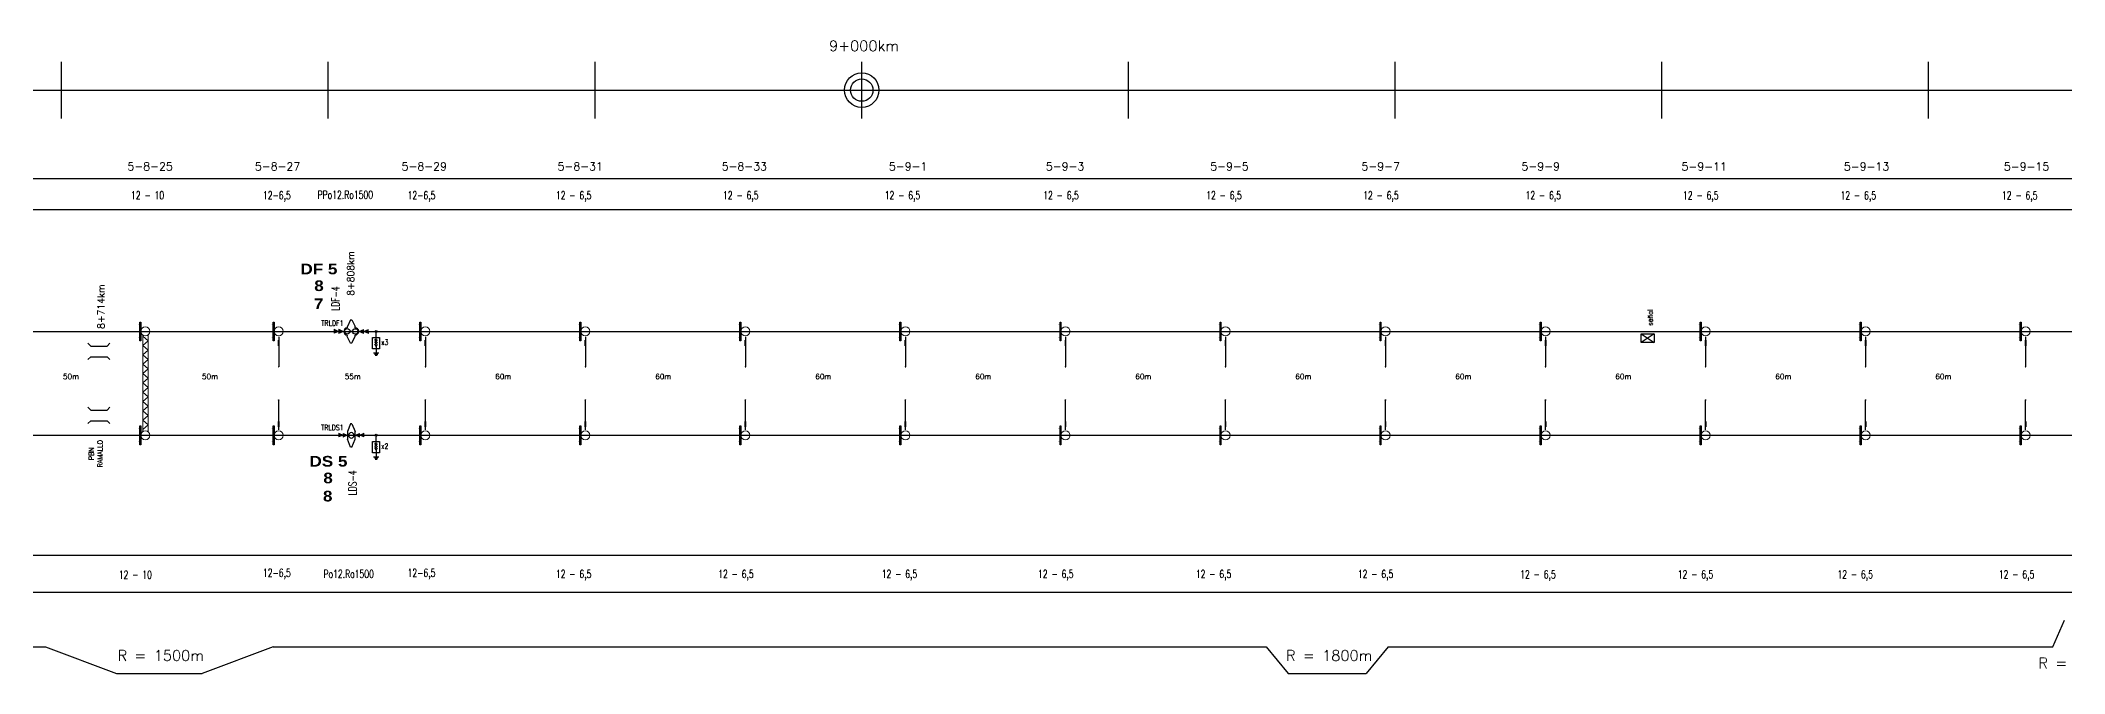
# Model space of a CAD drawing. Header units: millimetres. Extents: x 56 to 21898, y 218 to 1565.
# Drawn here: x 4760 to 5519, y 218 to 456 of the extents above; entities that cross this region are included whole.
import ezdxf
from ezdxf.enums import TextEntityAlignment as Align

# ---------------------------------------------------------------- set-up
doc = ezdxf.new("R2010")
doc.units = ezdxf.units.MM
for name, color, linetype in [('Brazos', 9, 'Continuous'), ('Cruceta Fe', 42, 'Continuous'), ('Descargadores', 30, 'Continuous'), ('ESQUEMA', 7, 'Continuous'), ('LDF', 5, 'Continuous'), ('LDS', 1, 'Continuous'), ('longitud vano', 7, 'Continuous'), ('Nº de poste', 6, 'Continuous'), ('POSTES', 8, 'Continuous'), ('progresivas', 4, 'Continuous'), ('Pórticos', 9, 'Continuous'), ('TEXTOS', 3, 'Continuous')]:
    doc.layers.add(name, color=color, linetype=linetype)
doc.styles.add('ROMANS', font='romans.shx', dxfattribs={"width": 0.7})
doc.styles.add('STYLE1', font='romans.shx')
doc.styles.add('TEXTO_SELLO', font='')
doc.styles.get('TEXTO_SELLO').set_extended_font_data('Arial Black', bold=True)

# ---------------------------------------------------------------- blocks, each defined once
blk = doc.blocks.new('Poste Hormigón')
at = {"layer": 'POSTES', "lineweight": 18}
blk.add_line((1.7, 0), (-1.7, 0), dxfattribs=at)
blk.add_circle((0, 0), 1.7, dxfattribs=at)
blk = doc.blocks.new('Brazo')
at = {"layer": 'Brazos'}
for p, q in [((0, 0.2), (0, -10.98)), ((-0.3, -1.23), (0.3, -1.23)), ((-0.3, -1.43), (0.3, -1.43)), ((-0.3, -1.64), (0.3, -1.64)), ((-0.3, -1.84), (0.3, -1.84)), ((-0.3, -2.04), (0.3, -2.04)), ((-0.3, -2.25), (0.3, -2.25)), ((-0.3, -2.45), (0.3, -2.45)), ((-0.3, -2.66), (0.3, -2.66)), ((-0.3, -2.86), (0.3, -2.86))]:
    blk.add_line(p, q, dxfattribs=at)
for start, end in [(37.01986, 217.01986), (217.01986, 37.01986)]:
    blk.add_arc((0, -10.98), 0.102, start, end, dxfattribs=at)
blk = doc.blocks.new('Cruceta Fe')
at = {"layer": 'Cruceta Fe', "const_width": 0.1}
for points in [[(-0.92, 2.45), (0, 2.45)], [(-0.92, 0), (0, 0)], [(-0.92, -2.45), (0, -2.45)]]:
    blk.add_lwpolyline(points, dxfattribs=at)
at = {"layer": 'Cruceta Fe'}
blk.add_lwpolyline([(-0.35, 3.52), (0, 3.52), (0, -3.52), (-0.35, -3.52)], close=True, dxfattribs=at)
blk = doc.blocks.new('Cruceta Fe 1')
at = {"layer": 'Cruceta Fe', "const_width": 0.1}
for points in [[(-0.92, 2.45), (0, 2.45)], [(-0.92, -2.45), (0, -2.45)]]:
    blk.add_lwpolyline(points, dxfattribs=at)
at = {"layer": 'Cruceta Fe'}
blk.add_lwpolyline([(-0.35, 3.52), (0, 3.52), (0, -3.52), (-0.35, -3.52)], close=True, dxfattribs=at)
blk = doc.blocks.new('Viga canasto')
at = {"layer": 'Pórticos', "lineweight": 20}
for p, q in [((-1, -1.37), (-1, -37.58)), ((-1, -1.73), (-1, -37.58)), ((-1, -1.73), (1, -3.48)), ((-1, -5.23), (1, -3.48)), ((-1, -5.23), (1, -6.99)), ((-1, -8.74), (1, -6.99)), ((1, -1.37), (1, -37.58)), ((1, -1.37), (1, -37.58)), ((-1, -8.74), (1, -10.49)), ((-1, -12.24), (1, -10.49)), ((-1, -12.24), (1, -13.99)), ((-1, -15.74), (1, -13.99)), ((-1, -15.74), (1, -17.49)), ((-1, -19.25), (1, -17.49)), ((-1, -19.25), (1, -21)), ((-1, -22.75), (1, -21)), ((-1, -22.75), (1, -24.5)), ((-1, -26.25), (1, -24.5)), ((-1, -26.25), (1, -28)), ((-1, -29.75), (1, -28)), ((-1, -29.75), (1, -31.51)), ((-1, -33.26), (1, -31.51)), ((-1, -33.26), (1, -35.01)), ((-1, -36.76), (1, -35.01))]:
    blk.add_line(p, q, dxfattribs=at)
blk = doc.blocks.new('Retención LDF')
at = {"layer": 'POSTES'}
for p, q in [((-0.17, 0.28), (-0.15, 0.36)), ((0.15, 0.7), (-0.15, 0.36)), ((0.08, -0.02), (-0.08, 0.02)), ((0.15, 0.7), (0.23, 0.68)), ((0.23, 0.68), (0.32, 0.23)), ((0.29, 0.15), (0.32, 0.23)), ((-0.32, -0.23), (-0.29, -0.15)), ((-0.23, -0.68), (-0.32, -0.23)), ((-0.23, -0.68), (-0.15, -0.7)), ((-0.15, -0.7), (0.15, -0.36)), ((0.15, -0.36), (0.17, -0.28))]:
    blk.add_line(p, q, dxfattribs=at)
for centre in [(-0.24, 0.07), (0.24, -0.07)]:
    blk.add_circle(centre, 0.168, dxfattribs=at)
for centre, start, end in [((-0.23, 0.06), 74.5054, 254.5054), ((0.23, -0.06), 254.5054, 74.5054)]:
    blk.add_arc(centre, 0.223, start, end, dxfattribs=at)
blk = doc.blocks.new('Retencion LDF')
at = {"layer": 'LDF', "lineweight": 18}
for points in [[(0.27, -0.02), (0, 0), (0.17, -0.21)], [(0.49, -0.14), (0.22, -0.12), (0.39, -0.33)]]:
    blk.add_hatch(color=256, dxfattribs=at).paths.add_polyline_path(points)
for p, q in [((0.27, -0.02), (0, 0)), ((0.17, -0.21), (0, 0)), ((0.17, -0.21), (0.27, -0.02)), ((0.49, -0.14), (0.22, -0.12)), ((0.39, -0.33), (0.22, -0.12)), ((0.39, -0.33), (0.49, -0.14))]:
    blk.add_line(p, q, dxfattribs=at)
blk = doc.blocks.new('Descargador')
at = {"color": 30}
for p, q in [((0, -3.83), (0, 0)), ((0, -3.98), (-0.53, -3.07)), ((0, -4.81), (-0.53, -3.9)), ((0, -5.63), (-0.53, -4.72)), ((0, -3.98), (0.53, -3.07)), ((0, -4.81), (0.53, -3.9)), ((0, -5.63), (0.53, -4.72))]:
    blk.add_line(p, q, dxfattribs=at)
at = {"layer": 'Descargadores', "color": 30}
for p, q in [((0, -5.63), (0, -8.06)), ((-0.99, -8.06), (0.99, -8.06)), ((-0.67, -8.48), (0.67, -8.48)), ((-0.35, -8.92), (0.35, -8.92))]:
    blk.add_line(p, q, dxfattribs=at)
blk.add_lwpolyline([(-1.31, -2.27), (1.31, -2.27), (1.31, -6.57), (-1.31, -6.57)], close=True, dxfattribs=at)
blk.add_circle((0, 0), 0.381, dxfattribs=at)
blk = doc.blocks.new('Retención LDS')
at = {"layer": 'POSTES'}
for p, q in [((-0.24, 4.36), (-1.47, 1.47)), ((-1.47, -1.47), (-1.47, 1.47)), ((-0.24, 4.36), (0.25, 4.36)), ((0.25, 4.36), (1.48, 1.47)), ((1.48, 1.47), (1.48, -1.47)), ((-0.24, -4.38), (-1.47, -1.47)), ((-0.24, -4.38), (0.25, -4.38)), ((0.25, -4.38), (1.48, -1.47))]:
    blk.add_line(p, q, dxfattribs=at)
blk.add_circle((0, 0), 1.02, dxfattribs=at)
blk = doc.blocks.new('Retención aisladores LDS')
at = {"layer": 'LDS', "lineweight": 18}
for points in [[(13964.95, 283.62), (13966.54, 282.91), (13964.93, 282.25)], [(13966.55, 283.59), (13968.13, 282.88), (13966.53, 282.22)]]:
    blk.add_hatch(color=256, dxfattribs=at).paths.add_polyline_path(points)
for p, q in [((13964.93, 282.25), (13964.95, 283.62)), ((13964.93, 282.25), (13966.54, 282.91)), ((13964.95, 283.62), (13966.54, 282.91)), ((13966.53, 282.22), (13966.55, 283.59)), ((13966.53, 282.22), (13968.13, 282.88)), ((13966.55, 283.59), (13968.13, 282.88))]:
    blk.add_line(p, q, dxfattribs=at)

msp = doc.modelspace()

# ---------------------------------------------------------------- linework, layer by layer
for p, q in [((4768.1506, 426.3383), (4768.1506, 447.6025)), ((4868.1506, 426.3383), (4868.1506, 447.6025)), ((4968.1506, 426.3383), (4968.1506, 447.6025)), ((5068.1506, 426.3383), (5068.1506, 447.6025)), ((5168.1506, 426.3383), (5168.1506, 447.6025)), ((5268.1506, 426.3383), (5268.1506, 447.6025)), ((5368.1506, 426.3383), (5368.1506, 447.6025)), ((5468.1506, 426.3383), (5468.1506, 447.6025)), ((68.1506, 436.9704), (21897.5602, 436.9704)), ((68.1506, 403.8502), (21897.5602, 403.8502)), ((68.1506, 392.2176), (21897.5602, 392.2176)), ((4779.0756, 341.0418), (4778.0149, 342.1024)), ((4785.2256, 341.0418), (4786.2862, 342.1024)), ((5360.4679, 345.6644), (5365.3133, 342.4191)), ((5365.3133, 345.6644), (5360.4679, 342.4191)), ((4779.0756, 337.0418), (4778.0149, 335.9811)), ((4779.0756, 341.0418), (4785.2256, 341.0418)), ((4779.0756, 337.0418), (4785.2256, 337.0418)), ((4785.2256, 337.0418), (4786.2862, 335.9811)), ((4779.0756, 317.0418), (4778.0149, 318.1024)), ((4779.0756, 313.0418), (4778.0149, 311.9811)), ((4779.0756, 317.0418), (4785.2256, 317.0418)), ((4779.0756, 313.0418), (4785.2256, 313.0418)), ((4785.2256, 317.0418), (4786.2862, 318.1024)), ((4785.2256, 313.0418), (4786.2862, 311.9811)), ((68.1506, 262.6383), (21897.5602, 262.6383)), ((68.1506, 248.8066), (21897.5602, 248.8066)), ((5514.7205, 228.284), (5519.1438, 238.284)), ((4271.7105, 228.284), (4762.1505, 228.284)), ((4762.1505, 228.284), (4788.7405, 218.284)), ((4847.4405, 228.284), (4820.8505, 218.284)), ((4847.4405, 228.284), (5219.8405, 228.284)), ((5219.8405, 228.284), (5228.1083, 218.284)), ((5265.5605, 228.284), (5257.2927, 218.284)), ((5265.5605, 228.284), (5514.7205, 228.284)), ((4788.7405, 218.284), (4820.8505, 218.284)), ((5228.1083, 218.284), (5257.2927, 218.284))]:
    msp.add_line(p, q)
msp.add_lwpolyline([(5360.4679, 345.6644), (5365.3133, 345.6644), (5365.3133, 342.4191), (5360.4679, 342.4191)], close=True)
for radius in [6.4757, 4.1956]:
    msp.add_circle((5068.1506, 436.9704), radius)
at = {"layer": 'LDF'}
msp.add_line((3955.0822, 346.5185), (5771.719, 346.5185), dxfattribs=at)
at = {"layer": 'LDS'}
msp.add_line((3953.7596, 307.565), (5773.0326, 307.565), dxfattribs=at)

# ---------------------------------------------------------------- block references
at = {"layer": 'Brazos'}
for p in [(4849.5504, 344.2785), (4904.5504, 344.2785), (4964.5504, 344.2785), (5024.5504, 344.2785), (5084.5504, 344.2785), (5144.5504, 344.2785), (5204.5504, 344.2785), (5264.5504, 344.2785), (5324.5504, 344.2785), (5384.5504, 344.2785), (5444.5504, 344.2785), (5504.5504, 344.2785)]:
    msp.add_blockref('Brazo', p, dxfattribs=at)
at = {"layer": 'Brazos', "xscale": -1, "rotation": 180}
for p in [(4849.5504, 309.805), (4904.5504, 309.805), (4964.5504, 309.805), (5024.5504, 309.805), (5084.5504, 309.805), (5144.5504, 309.805), (5204.5504, 309.805), (5264.5504, 309.805), (5324.5504, 309.805), (5384.5504, 309.805), (5444.5504, 309.805), (5504.5504, 309.805)]:
    msp.add_blockref('Brazo', p, dxfattribs=at)
at = {"layer": 'Cruceta Fe'}
for name, p in [('Cruceta Fe', (4797.8506, 346.5185)), ('Cruceta Fe', (4847.8506, 346.5185)), ('Cruceta Fe', (4902.8506, 346.5185)), ('Cruceta Fe', (4962.8506, 346.5185)), ('Cruceta Fe', (5022.8506, 346.5185)), ('Cruceta Fe', (5082.8506, 346.5185)), ('Cruceta Fe', (5142.8506, 346.5185)), ('Cruceta Fe', (5202.8506, 346.5185)), ('Cruceta Fe', (5262.8506, 346.5185)), ('Cruceta Fe', (5322.8506, 346.5185)), ('Cruceta Fe', (5382.8506, 346.5185)), ('Cruceta Fe', (5442.8506, 346.5185)), ('Cruceta Fe', (5502.8506, 346.5185)), ('Cruceta Fe 1', (4797.8506, 307.565)), ('Cruceta Fe 1', (4847.8506, 307.565)), ('Cruceta Fe 1', (4902.8506, 307.565)), ('Cruceta Fe 1', (4962.8506, 307.565)), ('Cruceta Fe 1', (5022.8506, 307.565)), ('Cruceta Fe 1', (5082.8506, 307.565)), ('Cruceta Fe 1', (5142.8506, 307.565)), ('Cruceta Fe 1', (5202.8506, 307.565)), ('Cruceta Fe 1', (5262.8506, 307.565)), ('Cruceta Fe 1', (5322.8506, 307.565)), ('Cruceta Fe 1', (5382.8506, 307.565)), ('Cruceta Fe 1', (5442.8506, 307.565)), ('Cruceta Fe 1', (5502.8506, 307.565))]:
    msp.add_blockref(name, p, dxfattribs=at)
at = {"layer": 'Descargadores', "color": 30}
for p in [(4886.0742, 346.5097), (4886.0742, 307.5803)]:
    msp.add_blockref('Descargador', p, dxfattribs=at)
at = {"layer": 'LDF', "lineweight": 25}
for p, xscale, yscale, zscale, rotation in [((4873.8743, 346.5185), -7.149999999999829, 7.149999999999636, 7.15, 331.052245239645), ((4879.5771, 346.4475), 7.149999999999829, 7.149999999999829, 7.149999999999829, 28.94775476035494)]:
    msp.add_blockref('Retencion LDF', p, dxfattribs=dict(at, xscale=xscale, yscale=yscale, zscale=zscale, rotation=rotation))
at = {"layer": 'LDS', "xscale": -1}
for name, p in [('Retención LDS', (4876.774, 307.565)), ('Retención aisladores LDS', (18846.3705, 24.6987))]:
    msp.add_blockref(name, p, dxfattribs=at)
at = {"layer": 'LDS'}
msp.add_blockref('Retención aisladores LDS', (-9092.8371, 24.6987), dxfattribs=at)
at = {"layer": 'POSTES', "lineweight": 35, "xscale": 6.077499999999612, "yscale": 6.077499999999612, "zscale": 6.077499999999612, "rotation": 15.49462485252056}
msp.add_blockref('Retención LDF', (4876.7479, 346.5185), dxfattribs=at)
at = {"layer": 'POSTES'}
for p in [(4799.5506, 346.5185), (4849.5506, 346.5185), (4904.5506, 346.5185), (4964.5506, 346.5185), (5024.5506, 346.5185), (5084.5506, 346.5185), (5144.5506, 346.5185), (5204.5506, 346.5185), (5264.5506, 346.5185), (5324.5506, 346.5185), (5384.5506, 346.5185), (5444.5506, 346.5185), (5504.5506, 346.5185)]:
    msp.add_blockref('Poste Hormigón', p, dxfattribs=at)
at = {"layer": 'POSTES', "xscale": -1, "rotation": 180}
for p in [(4799.5506, 307.565), (4849.5506, 307.565), (4904.5506, 307.565), (4964.5506, 307.565), (5024.5506, 307.565), (5084.5506, 307.565), (5144.5506, 307.565), (5204.5506, 307.565), (5264.5506, 307.565), (5324.5506, 307.565), (5384.5506, 307.565), (5444.5506, 307.565), (5504.5506, 307.565)]:
    msp.add_blockref('Poste Hormigón', p, dxfattribs=at)
at = {"layer": 'Pórticos'}
msp.add_blockref('Viga canasto', (4799.5506, 346.5185), dxfattribs=at)

# ---------------------------------------------------------------- texts
at = {"linetype": 'Continuous', "style": 'TEXTO_SELLO'}
for s, p in [('DF 5', (4857.6913, 367.9069)), ('8', (4862.867, 361.6539)), ('7', (4862.7365, 354.8571)), ('DS 5', (4861.0919, 295.8343)), ('8', (4866.2676, 289.5812)), ('8', (4866.1371, 282.7844))]:
    msp.add_text(s, height=4, dxfattribs=at).set_placement(p)
at = {"layer": 'ESQUEMA', "color": 7, "style": 'ROMANS', "width": 0.7}
for s, p in [('TRLDF1', (4869.671, 349.6331)), ('x3', (4889.3049, 342.4265)), ('TRLDS1', (4869.671, 310.4793)), ('x2', (4889.3049, 303.4971))]:
    msp.add_text(s, height=2, dxfattribs=at).set_placement(p, align=Align.MIDDLE)
at = {"layer": 'longitud vano', "linetype": 'Continuous', "style": 'STYLE1'}
for s, p in [('50m', (4768.6483, 328.6021)), ('50m', (4820.7667, 328.6021)), ('55m', (4874.3146, 328.6021)), ('60m', (4930.7151, 328.6021)), ('60m', (4990.7151, 328.6021)), ('60m', (5050.7151, 328.6021)), ('60m', (5110.7151, 328.6021)), ('60m', (5170.7151, 328.6021)), ('60m', (5230.7151, 328.6021)), ('60m', (5290.7151, 328.6021)), ('60m', (5350.7151, 328.6021)), ('60m', (5410.7151, 328.6021)), ('60m', (5470.7151, 328.6021))]:
    msp.add_text(s, height=2, dxfattribs=at).set_placement(p)
at = {"layer": 'Nº de poste', "linetype": 'Continuous', "style": 'STYLE1'}
for s, p in [('5-8-25', (4792.8388, 406.8738)), ('5-8-27', (4840.6282, 406.8738)), ('5-8-29', (4895.6282, 406.8738)), ('5-8-31', (4954.0919, 406.8756)), ('5-8-33', (5015.6282, 406.8738)), ('5-9-1', (5078.327, 406.8738)), ('5-9-3', (5137.1913, 406.8738)), ('5-9-5', (5198.8347, 406.8738)), ('5-9-7', (5255.5389, 406.8738)), ('5-9-9', (5315.5389, 406.8738)), ('5-9-11', (5375.5389, 406.8389)), ('5-9-13', (5436.4221, 406.8389)), ('5-9-15', (5496.4221, 406.8389))]:
    msp.add_text(s, height=3, dxfattribs=at).set_placement(p)
at = {"layer": 'progresivas', "linetype": 'Continuous', "style": 'STYLE1'}
msp.add_text('9+000km', height=4, dxfattribs=at).set_placement((5055.8989, 451.5643))
for s, p in [('8+808km', (4877.7931, 359.8707)), ('8+714km', (4784.1988, 347.4541))]:
    msp.add_text(s, height=2.55, rotation=90, dxfattribs=at).set_placement(p)
at = {"layer": 'TEXTOS', "linetype": 'Continuous', "style": 'STYLE1', "width": 0.7}
for s, p in [('12 - 10', (4794.1624, 396.0332)), ('12-6,5', (4843.6326, 396.0332)), ('PPo12.Ro1500', (4864.1346, 396.2371)), ('12-6,5', (4897.8699, 396.0332)), ('12 - 6,5', (4953.483, 396.0332)), ('12 - 6,5', (5016.1293, 396.0332)), ('12 - 6,5', (5076.7766, 396.0332)), ('12 - 6,5', (5136.2177, 396.0332)), ('12 - 6,5', (5197.3193, 396.0332)), ('12 - 6,5', (5256.1574, 396.0332)), ('12 - 6,5', (5317.0436, 396.0332)), ('12 - 6,5', (5376.0932, 395.9983)), ('12 - 6,5', (5435.1739, 395.9983)), ('12 - 6,5', (5495.6896, 395.9983)), ('12 - 10', (4789.5692, 253.8255)), ('12-6,5', (4843.6326, 254.5216)), ('Po12.Ro1500', (4866.3243, 254.1148)), ('12-6,5', (4897.8699, 254.5216)), ('12 - 6,5', (4953.483, 254.0849)), ('12 - 6,5', (5014.3263, 254.0849)), ('12 - 6,5', (5075.6408, 254.0849)), ('12 - 6,5', (5134.2476, 254.0849)), ('12 - 6,5', (5193.4206, 254.0849)), ('12 - 6,5', (5254.1688, 254.0849)), ('12 - 6,5', (5315.055, 253.9309)), ('12 - 6,5', (5374.1046, 253.9309)), ('12 - 6,5', (5433.9912, 253.9309)), ('12 - 6,5', (5494.5069, 253.9309))]:
    msp.add_text(s, height=3, dxfattribs=at).set_placement(p)
at = {"layer": 'TEXTOS', "color": 6, "linetype": 'Continuous', "style": 'STYLE1', "width": 0.7}
for s, p in [('LDF-4', (4872.3392, 354.2087)), ('LDS-4', (4878.7006, 285.0411))]:
    msp.add_text(s, height=3, rotation=90, dxfattribs=at).set_placement(p)
at = {"layer": 'TEXTOS', "linetype": 'Continuous', "style": 'STYLE1', "width": 0.9}
for s, p in [('señal', (5364.7432, 348.6609)), ('RAMALLO', (4783.5316, 295.5207)), ('PBN', (4780.2495, 298.2158))]:
    msp.add_text(s, height=1.944, rotation=90, dxfattribs=at).set_placement(p)
at = {"layer": 'TEXTOS', "linetype": 'Continuous', "style": 'STYLE1'}
for s, p in [('R = 1500m', (4789.1294, 223.033)), ('R = 1800m', (5227.2308, 223.033)), ('R = 1800m', (5509.34, 220.1911))]:
    msp.add_text(s, height=4, dxfattribs=at).set_placement(p)

doc.saveas('drawing.dxf')
